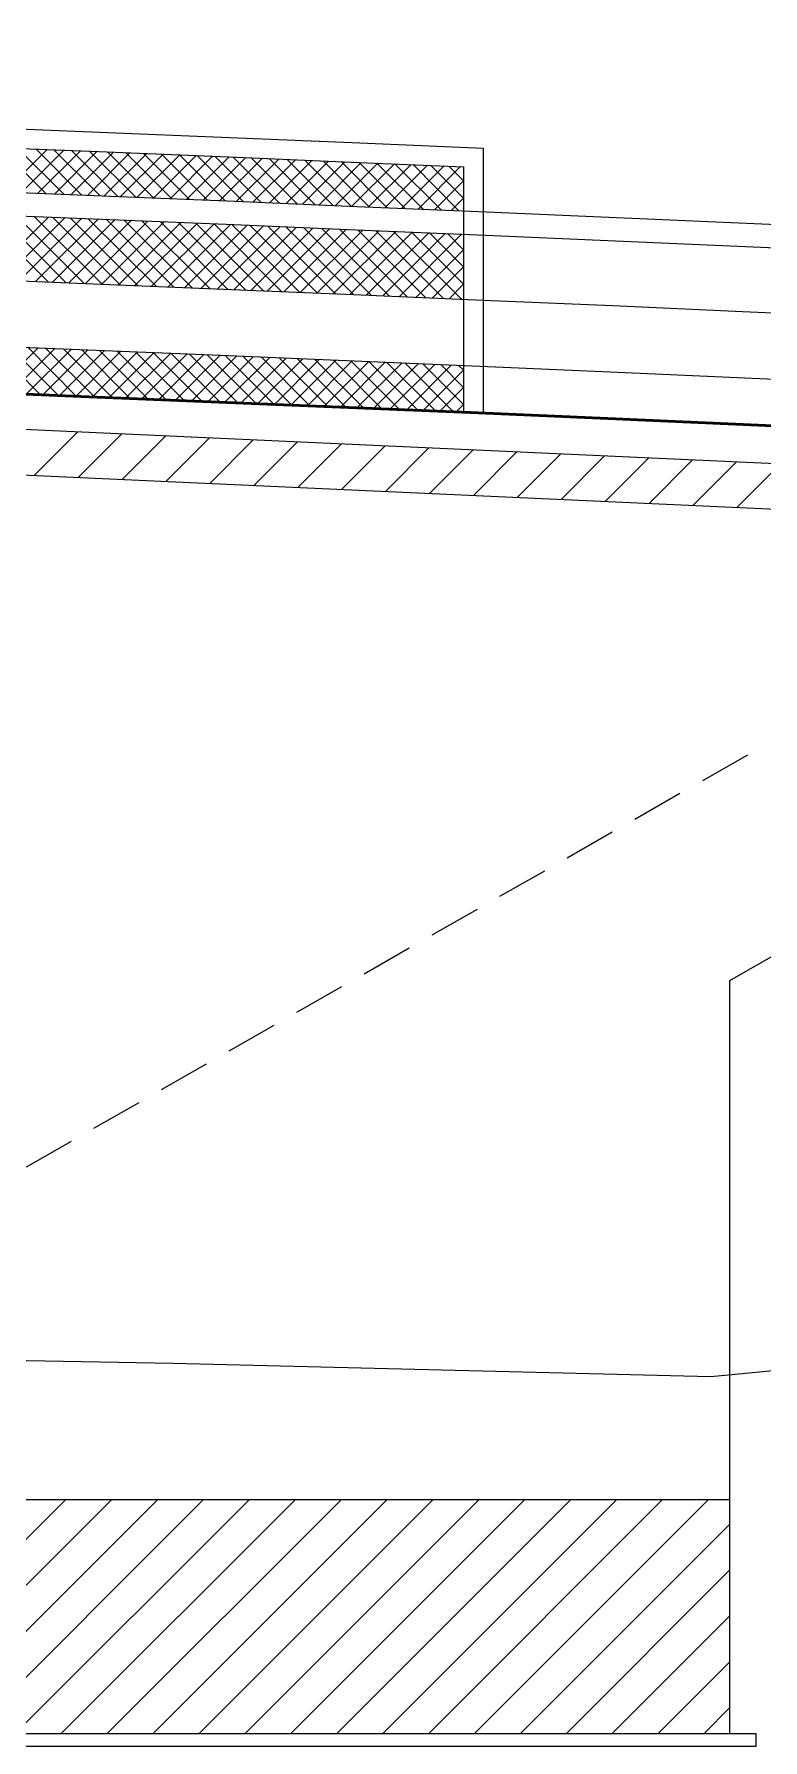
# Model space of a CAD drawing. Header units: millimetres. Extents: x 0.3 to 47.5, y 0.1 to 28.
# Drawn here: x 42.17 to 44.38, y 17.37 to 22.54 of the extents above; entities that cross this region are included whole.
import ezdxf

# ---------------------------------------------------------------- set-up
doc = ezdxf.new("R2010")
doc.units = ezdxf.units.MM
doc.layers.add('PDF _Geometria', color=7, linetype='Continuous')

msp = doc.modelspace()

# ---------------------------------------------------------------- linework, layer by layer
at = {"layer": 'PDF _Geometria', "lineweight": 9}
for points in [[(18.595, 22.5416), (31.5992, 22.3916), (41.5492, 22.0849), (42.7592, 22.0357), (43.1525, 22.0191), (43.5458, 22.0024), (43.94, 21.9857), (44.3333, 21.9682), (44.7275, 21.9507), (45.1217, 21.9324), (45.515, 21.9149), (45.9092, 21.8966), (46.3025, 21.8774), (46.6958, 21.8591), (47.09, 21.8399), (47.4833, 21.8207), (47.485, 21.8207)], [(18.595, 22.4707), (31.5975, 22.3207), (41.5467, 22.0141), (42.7558, 21.9649), (43.15, 21.9482), (43.5433, 21.9316), (43.9367, 21.9149), (44.3308, 21.8974), (44.7242, 21.8799), (45.1183, 21.8616), (45.5117, 21.8441), (45.9058, 21.8257), (46.2992, 21.8074), (46.6925, 21.7882), (47.0867, 21.7691), (47.48, 21.7499), (47.485, 21.7499)], [(18.5942, 22.2732), (31.5933, 22.1241), (41.54, 21.8174), (42.7475, 21.7682), (43.1417, 21.7516), (43.535, 21.7349), (43.9283, 21.7182), (44.3217, 21.7007), (44.7158, 21.6832), (45.1092, 21.6649), (45.5025, 21.6474), (45.8958, 21.6291), (46.2892, 21.6107), (46.6833, 21.5916), (47.0767, 21.5724), (47.47, 21.5532), (47.485, 21.5524)], [(41.46, 22.2807), (41.585, 22.2757), (41.9792, 22.2599), (42.3717, 22.2441), (42.7667, 22.2282), (43.1608, 22.2116), (43.535, 22.1957), (43.535, 22.0024), (43.535, 21.3924)], [(41.9008, 21.4591), (41.9008, 22.0707), (41.9008, 22.2041), (41.9767, 22.2007), (42.37, 22.1857), (42.7642, 22.1691), (43.1583, 22.1524), (43.4758, 22.1391), (43.4758, 22.0049), (43.4758, 21.3949)], [(42.2092, 22.0582), (42.07, 22.1974)], [(42.085, 22.0632), (42.2133, 22.1916)], [(42.2642, 22.0557), (42.1242, 22.1949)], [(42.135, 22.0607), (42.2642, 22.1899)], [(42.3183, 22.0532), (42.1792, 22.1932)], [(42.185, 22.0591), (42.3142, 22.1874)], [(42.3725, 22.0516), (42.2333, 22.1907)], [(42.2358, 22.0566), (42.3642, 22.1857)], [(42.2858, 22.0549), (42.4142, 22.1832)], [(42.4275, 22.0491), (42.2875, 22.1882)], [(42.3358, 22.0524), (42.4642, 22.1816)], [(42.4817, 22.0466), (42.3417, 22.1866)], [(42.3858, 22.0507), (42.515, 22.1791)], [(42.5358, 22.0449), (42.3967, 22.1841)], [(42.4358, 22.0491), (42.565, 22.1774)], [(42.5908, 22.0424), (42.4508, 22.1824)], [(42.4858, 22.0466), (42.615, 22.1749)], [(42.645, 22.0399), (42.505, 22.1799)], [(42.5367, 22.0449), (42.665, 22.1732)], [(42.6992, 22.0382), (42.56, 22.1774)], [(42.5867, 22.0424), (42.715, 22.1716)], [(42.7533, 22.0357), (42.6142, 22.1757)], [(42.6367, 22.0407), (42.765, 22.1691)], [(42.8083, 22.0332), (42.6683, 22.1732)], [(42.6867, 22.0382), (42.8158, 22.1674)], [(42.8625, 22.0307), (42.7225, 22.1707)], [(42.7367, 22.0366), (42.8658, 22.1649)], [(42.9175, 22.0291), (42.7775, 22.1682)], [(42.7867, 22.0341), (42.9158, 22.1624)], [(42.9717, 22.0266), (42.8317, 22.1666)], [(42.8375, 22.0324), (42.9658, 22.1607)], [(43.0258, 22.0241), (42.8867, 22.1641)], [(42.8875, 22.0299), (43.0158, 22.1582)], [(42.9375, 22.0282), (43.0658, 22.1566)], [(43.0808, 22.0216), (42.9408, 22.1616)], [(42.9875, 22.0257), (43.1158, 22.1541)], [(43.135, 22.0199), (42.995, 22.1591)], [(43.0375, 22.0241), (43.1658, 22.1524)], [(43.19, 22.0174), (43.05, 22.1574)], [(43.0875, 22.0216), (43.2158, 22.1499)], [(43.2442, 22.0149), (43.1042, 22.1549)], [(43.1375, 22.0199), (43.2667, 22.1482)], [(43.2983, 22.0124), (43.1592, 22.1524)], [(43.1875, 22.0174), (43.3167, 22.1457)], [(43.3533, 22.0107), (43.2133, 22.1499)], [(43.2375, 22.0149), (43.3667, 22.1441)], [(43.4075, 22.0082), (43.2675, 22.1482)], [(43.4617, 22.0057), (43.3225, 22.1457)], [(43.2883, 22.0132), (43.4167, 22.1416)], [(43.3383, 22.0107), (43.4667, 22.1399)], [(43.4383, 22.0066), (43.4758, 22.0441), (43.3767, 22.1432)], [(43.3883, 22.0091), (43.4758, 22.0966), (43.4308, 22.1407)], [(18.5942, 22.0724), (31.5892, 21.9232), (41.5325, 21.6166), (42.7392, 21.5674), (43.5258, 21.5341), (43.92, 21.5174), (45.1, 21.4649), (45.4933, 21.4466), (45.8867, 21.4282), (46.28, 21.4099), (46.6733, 21.3916), (47.0667, 21.3724), (47.46, 21.3524), (47.485, 21.3516)], [(42.2167, 21.7899), (42.0108, 21.9949)], [(42.2708, 21.7874), (42.0658, 21.9932)], [(42.3258, 21.7849), (42.12, 21.9907)], [(42.0283, 21.7974), (42.2175, 21.9866)], [(42.0783, 21.7957), (42.2675, 21.9849)], [(42.1283, 21.7932), (42.3175, 21.9824)], [(42.38, 21.7832), (42.1742, 21.9882)], [(42.1783, 21.7916), (42.3683, 21.9807)], [(42.4342, 21.7807), (42.2292, 21.9866)], [(42.2292, 21.7891), (42.4183, 21.9782)], [(42.2792, 21.7874), (42.4683, 21.9766)], [(42.4892, 21.7782), (42.2833, 21.9841)], [(42.3292, 21.7849), (42.5183, 21.9741)], [(42.5433, 21.7766), (42.3375, 21.9816)], [(42.3792, 21.7832), (42.5683, 21.9724)], [(42.5975, 21.7741), (42.3925, 21.9799)], [(42.4292, 21.7807), (42.6183, 21.9699)], [(42.6525, 21.7716), (42.4467, 21.9774)], [(42.4792, 21.7791), (42.6692, 21.9682)], [(42.7067, 21.7699), (42.5008, 21.9749)], [(42.53, 21.7766), (42.7192, 21.9657), (42.9242, 21.7607)], [(42.7608, 21.7674), (42.5558, 21.9732)], [(42.58, 21.7749), (42.7692, 21.9641)], [(42.8158, 21.7649), (42.61, 21.9707)], [(42.63, 21.7724), (42.8192, 21.9616)], [(42.87, 21.7624), (42.6642, 21.9682)], [(42.68, 21.7707), (42.8692, 21.9599)], [(42.73, 21.7691), (42.9192, 21.9574)], [(42.9792, 21.7582), (42.7733, 21.9641)], [(42.78, 21.7666), (42.9692, 21.9557)], [(43.0333, 21.7557), (42.8275, 21.9616)], [(42.8308, 21.7641), (43.0192, 21.9532)], [(42.8808, 21.7624), (43.07, 21.9516)], [(43.0883, 21.7532), (42.8825, 21.9591)], [(42.9308, 21.7599), (43.12, 21.9491)], [(43.1425, 21.7516), (42.9367, 21.9574)], [(42.9808, 21.7582), (43.17, 21.9474)], [(43.1967, 21.7491), (42.9908, 21.9549)], [(43.0308, 21.7557), (43.22, 21.9449)], [(43.2517, 21.7466), (43.0458, 21.9524)], [(43.0808, 21.7541), (43.27, 21.9432)], [(43.3058, 21.7441), (43.1, 21.9499)], [(43.1308, 21.7516), (43.32, 21.9407)], [(43.36, 21.7424), (43.155, 21.9482)], [(43.1808, 21.7499), (43.37, 21.9391)], [(43.415, 21.7399), (43.2092, 21.9457)], [(43.4692, 21.7374), (43.2633, 21.9432)], [(43.4317, 21.7391), (43.4758, 21.7832), (43.3183, 21.9407)], [(43.3817, 21.7416), (43.4758, 21.8357), (43.3725, 21.9391)], [(43.2308, 21.7474), (43.42, 21.9366)], [(43.2817, 21.7457), (43.47, 21.9349)], [(43.3317, 21.7432), (43.4758, 21.8874), (43.4275, 21.9366)], [(42.1933, 21.4474), (42.045, 21.5957)], [(42.05, 21.4532), (42.1858, 21.5899)], [(42.2475, 21.4457), (42.1, 21.5932)], [(42.1, 21.4516), (42.2367, 21.5882)], [(42.15, 21.4491), (42.2867, 21.5857)], [(42.3017, 21.4432), (42.1542, 21.5916)], [(42.2, 21.4474), (42.3367, 21.5841)], [(42.3567, 21.4416), (42.2083, 21.5891)], [(42.2508, 21.4457), (42.3867, 21.5816)], [(42.4108, 21.4391), (42.2633, 21.5866)], [(42.3008, 21.4432), (42.4367, 21.5799)], [(42.465, 21.4366), (42.3175, 21.5849)], [(42.3508, 21.4416), (42.4867, 21.5774)], [(42.52, 21.4341), (42.3717, 21.5824)], [(42.4008, 21.4391), (42.5375, 21.5757)], [(42.5742, 21.4324), (42.4258, 21.5799)], [(42.6283, 21.4299), (42.4808, 21.5782)], [(42.6833, 21.4274), (42.535, 21.5757)], [(42.4508, 21.4374), (42.5875, 21.5732)], [(42.5008, 21.4349), (42.6375, 21.5716)], [(42.5517, 21.4332), (42.6875, 21.5691)], [(42.7375, 21.4257), (42.5892, 21.5732)], [(42.6017, 21.4307), (42.7375, 21.5674)], [(42.7917, 21.4232), (42.6442, 21.5716)], [(42.6517, 21.4291), (42.7875, 21.5649)], [(42.8467, 21.4207), (42.6983, 21.5691)], [(42.7017, 21.4274), (42.8383, 21.5632)], [(42.7517, 21.4249), (42.8883, 21.5607)], [(42.9008, 21.4191), (42.7525, 21.5666)], [(42.8017, 21.4232), (42.9383, 21.5591)], [(42.955, 21.4166), (42.8075, 21.5641)], [(42.8525, 21.4207), (42.9883, 21.5566)], [(43.01, 21.4141), (42.8617, 21.5624)], [(42.9025, 21.4182), (43.0383, 21.5549)], [(43.0642, 21.4116), (42.9167, 21.5599)], [(42.9525, 21.4166), (43.0883, 21.5524)], [(43.1192, 21.4099), (42.9708, 21.5574)], [(43.0025, 21.4141), (43.1383, 21.5507)], [(43.1733, 21.4074), (43.025, 21.5549)], [(43.0525, 21.4124), (43.1883, 21.5482), (43.3367, 21.4007)], [(43.2275, 21.4049), (43.08, 21.5532)], [(43.1025, 21.4099), (43.2383, 21.5466)], [(43.2825, 21.4024), (43.1342, 21.5507)], [(43.1525, 21.4082), (43.2892, 21.5441)], [(43.2025, 21.4057), (43.3392, 21.5424)], [(43.3917, 21.3982), (43.2433, 21.5457)], [(43.2525, 21.4041), (43.3892, 21.5399)], [(43.4458, 21.3957), (43.2975, 21.5441)], [(43.3033, 21.4016), (43.4392, 21.5382)], [(43.4533, 21.3957), (43.4758, 21.4182), (43.3525, 21.5416)], [(43.3533, 21.3999), (43.4758, 21.5224), (43.4608, 21.5366)], [(43.4033, 21.3974), (43.4758, 21.4699), (43.4067, 21.5391)], [(42.1742, 21.2032), (42.3058, 21.3349)], [(42.3075, 21.1966), (42.4392, 21.3291)], [(42.4408, 21.1907), (42.5725, 21.3224)], [(42.5733, 21.1849), (42.7058, 21.3166)], [(42.7067, 21.1782), (42.8383, 21.3107)], [(42.84, 21.1724), (42.9717, 21.3041)], [(42.9733, 21.1666), (43.105, 21.2982)], [(43.1058, 21.1607), (43.2383, 21.2924)], [(43.2392, 21.1541), (43.3708, 21.2866)], [(43.3725, 21.1482), (43.5042, 21.2799)], [(43.5058, 21.1424), (43.6375, 21.2741)], [(43.6383, 21.1357), (43.7708, 21.2682)], [(43.7717, 21.1299), (43.9033, 21.2624)], [(43.905, 21.1241), (44.0367, 21.2557)], [(44.0383, 21.1182), (44.17, 21.2499)], [(44.1708, 21.1116), (44.3033, 21.2441)], [(44.3042, 21.1057), (44.4358, 21.2374)], [(44.3367, 20.3549), (44.2, 20.2766)], [(44.1317, 20.2382), (43.995, 20.1599)], [(43.9267, 20.1207), (43.79, 20.0424)], [(43.7217, 20.0032), (43.585, 19.9257)], [(43.5167, 19.8866), (43.3792, 19.8082)], [(43.3108, 19.7691), (43.1742, 19.6907)], [(43.1058, 19.6516), (42.9692, 19.5741)], [(42.9008, 19.5349), (42.7642, 19.4566)], [(42.6958, 19.4174), (42.5592, 19.3391)], [(42.4908, 19.2999), (42.3542, 19.2224)], [(42.2858, 19.1832), (42.1492, 19.1049)], [(41.56, 17.3874), (42.2692, 18.0957)], [(41.6992, 17.3874), (42.4083, 18.0957)], [(41.8383, 17.3874), (42.5475, 18.0957)], [(41.9775, 17.3874), (42.6867, 18.0957)], [(42.1167, 17.3874), (42.8258, 18.0957)], [(42.2558, 17.3874), (42.965, 18.0957)], [(42.395, 17.3874), (43.1042, 18.0957)], [(42.535, 17.3874), (43.2433, 18.0957)], [(42.6742, 17.3874), (43.3825, 18.0957)], [(42.8133, 17.3874), (43.5217, 18.0957)], [(42.9525, 17.3874), (43.6608, 18.0957)], [(43.0917, 17.3874), (43.8, 18.0957)], [(43.2308, 17.3874), (43.9392, 18.0957)], [(43.37, 17.3874), (44.0783, 18.0957)], [(43.5092, 17.3874), (44.2175, 18.0957)], [(43.6483, 17.3874), (44.2833, 18.0224)], [(43.7875, 17.3874), (44.2833, 17.8832)], [(43.9267, 17.3874), (44.2833, 17.7441)], [(44.0658, 17.3874), (44.2833, 17.6049)], [(44.205, 17.3874), (44.2833, 17.4657)]]:
    msp.add_lwpolyline(points, dxfattribs=at)
at = {"layer": 'PDF _Geometria', "lineweight": 50}
msp.add_lwpolyline([(0.2525, 21.6574, -0.003601), (8.7508, 21.8566), (18.5933, 21.9307), (31.5858, 21.7816), (41.4283, 21.4782), (41.5533, 21.4732), (41.9467, 21.4574), (42.34, 21.4416), (42.7333, 21.4257), (43.1267, 21.4091), (43.52, 21.3924), (43.9133, 21.3757), (44.7, 21.3407), (45.0933, 21.3232), (45.4867, 21.3049), (46.2733, 21.2682), (46.6667, 21.2499), (47.06, 21.2307), (47.4533, 21.2107), (47.485, 21.2099)], format="xyb", dxfattribs=at)
at = {"layer": 'PDF _Geometria', "lineweight": 25}
for points in [[(44.2833, 18.0957), (44.2833, 19.6707), (45.7742, 20.5232), (45.7742, 21.1766), (41.9408, 21.3516)], [(44.2833, 17.3874), (44.2833, 18.0957), (41.9408, 18.0957), (41.9408, 21.2449), (41.9817, 21.2449), (41.98, 21.2116), (44.6917, 21.0882), (44.6983, 21.2257)]]:
    msp.add_lwpolyline(points, dxfattribs=at)
at = {"layer": 'PDF _Geometria', "lineweight": 20}
msp.add_lwpolyline([(47.485, 18.7432), (46.9258, 18.5649), (45.67, 18.6074), (44.2258, 18.4691), (42.5942, 18.5091), (41.1533, 18.5357), (40.7592, 18.5357), (40.5625, 18.3391), (40.3658, 18.3391), (40.15, 18.5549), (39.4092, 18.5682), (39.2483, 18.5841), (38.6125, 18.5549), (38.2317, 18.6224)], dxfattribs=at)
at = {"layer": 'PDF _Geometria', "lineweight": 25}
msp.add_lwpolyline([(39.7358, 17.3874), (44.3617, 17.3874), (44.3617, 17.3482), (39.7358, 17.3482)], close=True, dxfattribs=at)

doc.saveas('drawing.dxf')
